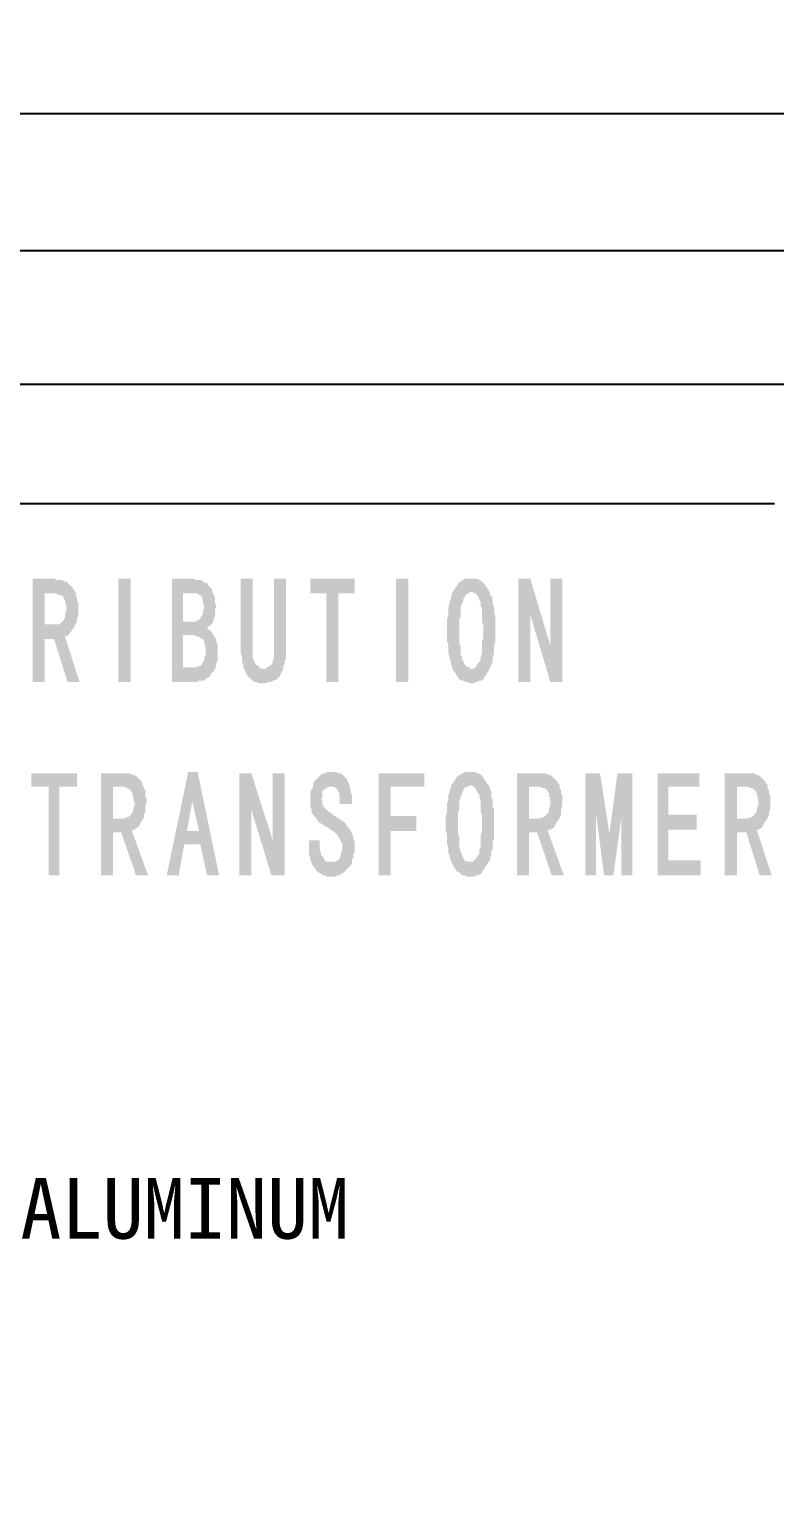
# Model space of a CAD drawing. Header units: millimetres. Extents: x 266108 to 276883, y -181835 to -175175.
# Drawn here: x 276811.2 to 276842.4, y -180663.8 to -180602.1 of the extents above; entities that cross this region are included whole.
import ezdxf

# ---------------------------------------------------------------- set-up
doc = ezdxf.new("R2010")
doc.units = ezdxf.units.MM
doc.header["$LTSCALE"] = 13
doc.layers.add('2', color=3, linetype='Continuous')
doc.layers.add('PDF_Geometry', color=7, linetype='Continuous')
doc.styles.add('PDF FangSong', font='')
doc.styles.get("Standard").update_dxf_attribs({"font": 'gbenor.shx', "bigfont": 'gbcbig.shx'})
doc.styles.get('PDF FangSong').set_extended_font_data('FangSong')
doc.dimstyles.new('ISO-25', dxfattribs={"dimtxt": 2.5, "dimasz": 2.5, "dimexe": 1.25, "dimexo": 0.625, "dimtad": 1, "dimtxsty": 'Standard', "dimcen": 2.5, "dimadec": 0, "dimazin": 0, "dimtfac": 1, "dimtmove": 0, "dimatfit": 3, "dimfxl": 1, "dimarcsym": 0})

# ---------------------------------------------------------------- blocks, each defined once
blk = doc.blocks.new('*D12')
at = {"layer": '2', "color": 0, "linetype": 'Continuous', "lineweight": -2, "transparency": 16777216}
for p, q in [((276709.377, -180618.731), (276709.377, -180610.1)), ((276849.344, -180618.731), (276849.344, -180610.1)), ((276711.877, -180611.35), (276846.844, -180611.35))]:
    blk.add_line(p, q, dxfattribs=at)
at = {"layer": '2', "color": 0, "linetype": 'Continuous', "transparency": 16777216}
for points in [[(276711.877, -180610.933), (276711.877, -180611.767), (276709.377, -180611.35)], [(276846.844, -180610.933), (276846.844, -180611.767), (276849.344, -180611.35)]]:
    blk.add_solid(points, dxfattribs=at)
at = {"layer": 'Defpoints', "color": 0, "linetype": 'Continuous', "transparency": 16777216}
for p in [(276849.344, -180611.35), (276709.377, -180619.356), (276849.344, -180619.356)]:
    blk.add_point(p, dxfattribs=at)
at = {"layer": '2', "color": 0, "linetype": 'Continuous', "transparency": 16777216, "insert": (276779.361, -180609.475), "char_height": 2.5, "attachment_point": 5}
blk.add_mtext('140', dxfattribs=at)
blk = doc.blocks.new('*D13')
at = {"layer": '2', "color": 0, "linetype": 'Continuous', "lineweight": -2, "transparency": 16777216}
for p, q in [((276704.378, -180616.316), (276704.378, -180604.36)), ((276854.399, -180616.316), (276854.399, -180604.36)), ((276706.878, -180605.61), (276851.899, -180605.61))]:
    blk.add_line(p, q, dxfattribs=at)
at = {"layer": '2', "color": 0, "linetype": 'Continuous', "transparency": 16777216}
for points in [[(276706.878, -180605.194), (276706.878, -180606.027), (276704.378, -180605.61)], [(276851.899, -180605.194), (276851.899, -180606.027), (276854.399, -180605.61)]]:
    blk.add_solid(points, dxfattribs=at)
at = {"layer": 'Defpoints', "color": 0, "linetype": 'Continuous', "transparency": 16777216}
for p in [(276854.399, -180605.61), (276704.378, -180616.941), (276854.399, -180616.941)]:
    blk.add_point(p, dxfattribs=at)
at = {"layer": '2', "color": 0, "linetype": 'Continuous', "transparency": 16777216, "insert": (276779.389, -180603.735), "char_height": 2.5, "attachment_point": 5}
blk.add_mtext('150', dxfattribs=at)

msp = doc.modelspace()

# ---------------------------------------------------------------- hatches: boundary and pattern name
at = {"layer": '2', "linetype": 'Continuous', "transparency": 33554559}
for points in [[(276812.218, -180625.085), (276811.32, -180625.085), (276811.32, -180629.41), (276811.825, -180629.41), (276811.825, -180627.613), (276812.218, -180627.613), (276812.668, -180627.5), (276812.724, -180627.5), (276812.836, -180627.444), (276812.892, -180627.332), (276812.948, -180627.276), (276813.005, -180627.163), (276813.061, -180627.163), (276813.061, -180627.051), (276811.825, -180626.995), (276811.825, -180625.703), (276812.162, -180625.703), (276813.117, -180625.647), (276813.061, -180625.591), (276813.005, -180625.478), (276812.948, -180625.422), (276812.892, -180625.366), (276812.836, -180625.31), (276812.78, -180625.254), (276812.724, -180625.197), (276812.611, -180625.197), (276812.555, -180625.141), (276812.443, -180625.141), (276812.331, -180625.141)], [(276813.117, -180625.647), (276812.162, -180625.703), (276812.218, -180625.703), (276812.274, -180625.703), (276812.387, -180625.759), (276812.443, -180625.759), (276812.555, -180625.815), (276812.611, -180625.871), (276812.668, -180625.984), (276812.668, -180626.096), (276812.724, -180626.208), (276812.724, -180626.377), (276812.724, -180626.433), (276812.668, -180626.602), (276812.668, -180626.714), (276812.611, -180626.826), (276812.555, -180626.882), (276812.499, -180626.939), (276812.443, -180626.995), (276812.331, -180626.995), (276812.274, -180626.995), (276811.825, -180626.995), (276813.061, -180627.051), (276813.117, -180626.995), (276813.173, -180626.882), (276813.173, -180626.77), (276813.229, -180626.602), (276813.229, -180626.489), (276813.229, -180626.377), (276813.229, -180626.265), (276813.229, -180626.096), (276813.173, -180625.984), (276813.173, -180625.871), (276813.117, -180625.759)], [(276815.42, -180629.41), (276814.914, -180629.41), (276814.914, -180625.085), (276815.42, -180625.085)], [(276818.06, -180625.085), (276817.161, -180625.085), (276817.161, -180629.41), (276818.06, -180629.41), (276818.116, -180629.41), (276818.228, -180629.41), (276818.284, -180629.354), (276818.397, -180629.354), (276818.509, -180629.354), (276818.565, -180629.298), (276818.621, -180629.241), (276818.734, -180629.185), (276818.79, -180629.129), (276818.79, -180629.073), (276818.846, -180629.017), (276818.902, -180628.961), (276818.958, -180628.848), (276817.61, -180628.792), (276817.61, -180627.444), (276818.06, -180627.444), (276818.902, -180627.444), (276818.846, -180627.388), (276818.79, -180627.276), (276818.677, -180627.219), (276818.621, -180627.163), (276818.565, -180627.163), (276818.621, -180627.163), (276818.677, -180627.107), (276818.734, -180627.051), (276818.846, -180626.939), (276817.61, -180626.882), (276817.61, -180625.703), (276818.116, -180625.703), (276818.846, -180625.647), (276818.846, -180625.534), (276818.79, -180625.478), (276818.734, -180625.422), (276818.677, -180625.366), (276818.621, -180625.254), (276818.509, -180625.254), (276818.453, -180625.197), (276818.397, -180625.141), (276818.284, -180625.141), (276818.172, -180625.141)], [(276818.846, -180625.647), (276818.116, -180625.703), (276818.228, -180625.703), (276818.284, -180625.759), (276818.397, -180625.815), (276818.397, -180625.871), (276818.453, -180625.984), (276818.453, -180626.096), (276818.509, -180626.265), (276818.509, -180626.321), (276818.453, -180626.433), (276818.453, -180626.545), (276818.397, -180626.658), (276818.34, -180626.714), (276818.34, -180626.77), (276818.228, -180626.826), (276818.172, -180626.882), (276818.06, -180626.882), (276817.61, -180626.882), (276818.846, -180626.939), (276818.902, -180626.826), (276818.902, -180626.77), (276818.958, -180626.658), (276818.958, -180626.545), (276818.958, -180626.377), (276819.014, -180626.265), (276819.014, -180626.208), (276818.958, -180626.096), (276818.958, -180625.984), (276818.958, -180625.871), (276818.902, -180625.759)], [(276820.531, -180625.085), (276820.025, -180625.085), (276820.025, -180628.118), (276820.025, -180628.174), (276820.082, -180628.343), (276820.082, -180628.455), (276820.082, -180628.567), (276820.138, -180628.68), (276820.138, -180628.792), (276820.194, -180628.904), (276820.25, -180629.017), (276820.25, -180629.073), (276820.306, -180629.073), (276820.306, -180629.185), (276820.419, -180629.241), (276820.475, -180629.298), (276820.531, -180629.354), (276820.587, -180629.41), (276820.699, -180629.41), (276820.812, -180629.466), (276820.868, -180629.466), (276820.98, -180629.466), (276821.093, -180629.466), (276821.205, -180629.41), (276821.317, -180629.41), (276821.373, -180629.354), (276821.43, -180629.354), (276821.542, -180629.298), (276821.598, -180629.241), (276821.654, -180629.185), (276821.71, -180629.073), (276821.767, -180628.961), (276821.823, -180628.848), (276820.98, -180628.848), (276820.868, -180628.848), (276820.812, -180628.792), (276820.756, -180628.736), (276820.643, -180628.68), (276820.643, -180628.624), (276820.587, -180628.511), (276820.531, -180628.399), (276820.531, -180628.287), (276820.531, -180628.118)], [(276821.935, -180625.085), (276821.43, -180625.085), (276821.43, -180628.118), (276821.43, -180628.287), (276821.43, -180628.399), (276821.373, -180628.511), (276821.373, -180628.624), (276821.317, -180628.68), (276821.261, -180628.736), (276821.149, -180628.792), (276821.093, -180628.848), (276820.98, -180628.848), (276821.823, -180628.848), (276821.823, -180628.736), (276821.879, -180628.624), (276821.879, -180628.511), (276821.935, -180628.399), (276821.935, -180628.23), (276821.935, -180628.118)], [(276824.8, -180625.085), (276822.946, -180625.085), (276822.946, -180625.703), (276823.62, -180625.703), (276823.62, -180629.41), (276824.126, -180629.41), (276824.126, -180625.703), (276824.8, -180625.703)], [(276827.046, -180629.41), (276826.541, -180629.41), (276826.541, -180625.085), (276827.046, -180625.085)], [(276828.9, -180625.647), (276828.9, -180625.703), (276828.844, -180625.815), (276828.844, -180625.928), (276828.787, -180626.04), (276828.787, -180626.096), (276828.731, -180626.265), (276828.731, -180626.377), (276828.731, -180626.489), (276828.731, -180626.602), (276828.675, -180626.77), (276828.675, -180626.939), (276828.675, -180627.107), (276828.675, -180627.219), (276828.675, -180627.276), (276828.675, -180627.388), (276828.675, -180627.556), (276828.675, -180627.725), (276828.731, -180627.837), (276828.731, -180628.006), (276828.731, -180628.118), (276828.731, -180628.23), (276828.787, -180628.343), (276828.787, -180628.455), (276828.844, -180628.567), (276828.844, -180628.68), (276828.9, -180628.792), (276828.9, -180628.848), (276828.956, -180628.961), (276829.012, -180629.017), (276829.068, -180629.129), (276829.124, -180629.185), (276829.181, -180629.298), (276829.293, -180629.354), (276829.349, -180629.354), (276829.461, -180629.41), (276829.518, -180629.41), (276829.63, -180629.466), (276829.686, -180629.466), (276829.798, -180629.466), (276829.855, -180629.41), (276829.967, -180629.41), (276830.023, -180629.354), (276830.135, -180629.354), (276830.192, -180629.298), (276830.248, -180629.185), (276830.304, -180629.129), (276830.36, -180629.017), (276830.416, -180628.961), (276830.416, -180628.904), (276829.686, -180628.848), (276829.63, -180628.848), (276829.574, -180628.792), (276829.461, -180628.736), (276829.405, -180628.68), (276829.349, -180628.567), (276829.349, -180628.511), (276829.293, -180628.455), (276829.293, -180628.343), (276829.237, -180628.287), (276829.237, -180628.174), (276829.237, -180628.006), (276829.237, -180627.893), (276829.181, -180627.781), (276829.181, -180627.613), (276829.181, -180627.444), (276829.181, -180627.219), (276829.181, -180627.107), (276829.181, -180626.939), (276829.181, -180626.826), (276829.237, -180626.658), (276829.237, -180626.489), (276829.237, -180626.377), (276829.237, -180626.265), (276829.293, -180626.152), (276829.293, -180626.096), (276829.349, -180626.04), (276829.349, -180625.928), (276829.405, -180625.871), (276829.461, -180625.759), (276829.574, -180625.703), (276829.63, -180625.647), (276829.686, -180625.647)], [(276829.686, -180625.085), (276829.574, -180625.085), (276829.518, -180625.085), (276829.405, -180625.085), (276829.349, -180625.141), (276829.237, -180625.197), (276829.181, -180625.254), (276829.124, -180625.31), (276829.068, -180625.422), (276829.012, -180625.478), (276828.956, -180625.591), (276828.9, -180625.647), (276829.686, -180625.647), (276829.742, -180625.647), (276829.855, -180625.703), (276829.911, -180625.759), (276829.967, -180625.815), (276830.023, -180625.928), (276830.023, -180625.984), (276830.079, -180626.04), (276830.079, -180626.152), (276830.079, -180626.208), (276830.135, -180626.321), (276830.135, -180626.433), (276830.135, -180626.602), (276830.135, -180626.714), (276830.135, -180626.882), (276830.192, -180627.051), (276830.192, -180627.219), (276830.192, -180627.388), (276830.192, -180627.556), (276830.135, -180627.725), (276830.135, -180627.893), (276830.135, -180628.006), (276830.135, -180628.118), (276830.135, -180628.23), (276830.079, -180628.343), (276830.079, -180628.399), (276830.079, -180628.511), (276830.023, -180628.567), (276829.967, -180628.624), (276829.911, -180628.736), (276829.855, -180628.792), (276829.798, -180628.848), (276829.686, -180628.848), (276830.416, -180628.904), (276830.472, -180628.848), (276830.472, -180628.792), (276830.529, -180628.68), (276830.585, -180628.567), (276830.585, -180628.455), (276830.585, -180628.343), (276830.641, -180628.23), (276830.641, -180628.118), (276830.641, -180628.006), (276830.641, -180627.837), (276830.697, -180627.725), (276830.697, -180627.556), (276830.697, -180627.388), (276830.697, -180627.219), (276830.697, -180627.107), (276830.697, -180626.939), (276830.697, -180626.77), (276830.697, -180626.658), (276830.641, -180626.489), (276830.641, -180626.377), (276830.641, -180626.265), (276830.585, -180626.152), (276830.585, -180626.04), (276830.585, -180625.928), (276830.529, -180625.815), (276830.472, -180625.759), (276830.472, -180625.647), (276830.416, -180625.591), (276830.36, -180625.478), (276830.304, -180625.422), (276830.248, -180625.31), (276830.192, -180625.254), (276830.135, -180625.197), (276830.023, -180625.141), (276829.967, -180625.085), (276829.855, -180625.085), (276829.798, -180625.085)], [(276832.157, -180625.085), (276831.652, -180625.085), (276831.652, -180629.41), (276832.157, -180629.41), (276832.157, -180626.602)], [(276832.157, -180625.085), (276832.157, -180626.602), (276833, -180629.41), (276833, -180627.893)], [(276833.505, -180625.085), (276833, -180625.085), (276833, -180627.893), (276833, -180629.41), (276833.505, -180629.41)], [(276812.668, -180627.5), (276812.218, -180627.612), (276812.78, -180629.41), (276813.285, -180629.41)], [(276818.902, -180627.444), (276818.06, -180627.444), (276818.172, -180627.5), (276818.228, -180627.5), (276818.34, -180627.556), (276818.397, -180627.613), (276818.453, -180627.613), (276818.509, -180627.725), (276818.509, -180627.837), (276818.565, -180627.95), (276818.565, -180628.118), (276818.565, -180628.287), (276818.509, -180628.399), (276818.509, -180628.511), (276818.453, -180628.567), (276818.397, -180628.68), (276818.34, -180628.736), (276818.284, -180628.736), (276818.172, -180628.792), (276818.06, -180628.792), (276818.003, -180628.792), (276817.61, -180628.792), (276818.958, -180628.848), (276819.014, -180628.736), (276819.014, -180628.624), (276819.071, -180628.511), (276819.071, -180628.399), (276819.071, -180628.23), (276819.071, -180628.118), (276819.071, -180628.006), (276819.071, -180627.837), (276819.014, -180627.725), (276819.014, -180627.613), (276818.958, -180627.556)], [(276813.173, -180633.229), (276811.263, -180633.229), (276811.263, -180633.791), (276811.994, -180633.791), (276811.994, -180637.498), (276812.443, -180637.498), (276812.443, -180633.791), (276813.173, -180633.791)], [(276815.083, -180633.229), (276814.184, -180633.229), (276814.184, -180637.498), (276814.69, -180637.498), (276814.69, -180635.7), (276815.027, -180635.7), (276815.476, -180635.644), (276815.532, -180635.588), (276815.588, -180635.588), (276815.644, -180635.532), (276815.757, -180635.476), (276815.813, -180635.363), (276815.869, -180635.251), (276815.925, -180635.195), (276814.69, -180635.139), (276814.69, -180633.791), (276815.027, -180633.791), (276815.925, -180633.735), (276815.925, -180633.679), (276815.869, -180633.566), (276815.813, -180633.51), (276815.757, -180633.454), (276815.701, -180633.398), (276815.644, -180633.341), (276815.532, -180633.285), (276815.476, -180633.285), (276815.364, -180633.229), (276815.307, -180633.229), (276815.195, -180633.229)], [(276818.228, -180633.173), (276817.835, -180633.173), (276816.936, -180637.498), (276817.442, -180637.498), (276817.666, -180636.206), (276818.34, -180636.206), (276817.779, -180635.644), (276818.003, -180634.409)], [(276818.228, -180633.173), (276818.003, -180634.409), (276818.284, -180635.644), (276817.779, -180635.644), (276818.34, -180636.206), (276818.621, -180637.498), (276819.127, -180637.498)], [(276820.475, -180633.229), (276819.969, -180633.229), (276819.969, -180637.498), (276820.475, -180637.498), (276820.475, -180634.746)], [(276820.475, -180633.229), (276820.475, -180634.746), (276821.317, -180637.498), (276821.373, -180636.037)], [(276821.879, -180633.229), (276821.373, -180633.229), (276821.373, -180636.037), (276821.317, -180637.498), (276821.879, -180637.498)], [(276823.845, -180633.173), (276823.732, -180633.173), (276823.676, -180633.173), (276823.564, -180633.229), (276823.508, -180633.229), (276823.395, -180633.285), (276823.339, -180633.342), (276823.283, -180633.398), (276823.171, -180633.51), (276823.115, -180633.566), (276823.058, -180633.679), (276823.058, -180633.791), (276823.845, -180633.791), (276823.901, -180633.791), (276824.013, -180633.847), (276824.069, -180633.903), (276824.126, -180633.959), (276824.126, -180634.016), (276824.182, -180634.128), (276824.182, -180634.24), (276824.182, -180634.353), (276824.182, -180634.521), (276824.687, -180634.521), (276824.687, -180634.465), (276824.687, -180634.353), (276824.687, -180634.24), (276824.687, -180634.128), (276824.631, -180634.016), (276824.631, -180633.903), (276824.575, -180633.791), (276824.575, -180633.679), (276824.519, -180633.566), (276824.463, -180633.454), (276824.406, -180633.398), (276824.35, -180633.342), (276824.294, -180633.285), (276824.182, -180633.229), (276824.126, -180633.229), (276824.013, -180633.173), (276823.901, -180633.173)], [(276827.72, -180633.229), (276825.811, -180633.229), (276825.811, -180637.498), (276826.316, -180637.498), (276826.316, -180635.644), (276827.383, -180635.644), (276827.383, -180635.027), (276826.316, -180635.027), (276826.316, -180633.791), (276827.72, -180633.791)], [(276829.63, -180633.173), (276829.518, -180633.173), (276829.461, -180633.173), (276829.349, -180633.229), (276829.293, -180633.229), (276829.237, -180633.285), (276829.124, -180633.342), (276829.068, -180633.398), (276829.012, -180633.51), (276828.956, -180633.566), (276828.9, -180633.679), (276828.844, -180633.735), (276829.63, -180633.735), (276829.686, -180633.735), (276829.798, -180633.791), (276829.855, -180633.847), (276829.911, -180633.959), (276829.967, -180634.072), (276830.023, -180634.128), (276830.023, -180634.24), (276830.079, -180634.353), (276830.079, -180634.465), (276830.079, -180634.577), (276830.079, -180634.69), (276830.079, -180634.858), (276830.135, -180634.97), (276830.135, -180635.139), (276830.135, -180635.364), (276830.135, -180635.476), (276830.135, -180635.644), (276830.079, -180635.813), (276830.079, -180635.981), (276830.079, -180636.094), (276830.079, -180636.206), (276830.079, -180636.318), (276830.023, -180636.431), (276830.023, -180636.543), (276830.023, -180636.599), (276829.967, -180636.655), (276829.911, -180636.768), (276829.855, -180636.824), (276829.798, -180636.88), (276829.742, -180636.936), (276829.63, -180636.936), (276830.36, -180637.049), (276830.416, -180636.936), (276830.472, -180636.88), (276830.472, -180636.768), (276830.529, -180636.655), (276830.529, -180636.599), (276830.529, -180636.487), (276830.585, -180636.375), (276830.585, -180636.206), (276830.585, -180636.094), (276830.641, -180635.981), (276830.641, -180635.813), (276830.641, -180635.644), (276830.641, -180635.532), (276830.641, -180635.364), (276830.641, -180635.195), (276830.641, -180635.027), (276830.641, -180634.914), (276830.641, -180634.746), (276830.585, -180634.633), (276830.585, -180634.465), (276830.585, -180634.353), (276830.529, -180634.24), (276830.529, -180634.128), (276830.529, -180634.016), (276830.472, -180633.903), (276830.472, -180633.847), (276830.416, -180633.735), (276830.36, -180633.679), (276830.304, -180633.566), (276830.248, -180633.51), (276830.192, -180633.398), (276830.135, -180633.342), (276830.079, -180633.285), (276829.967, -180633.229), (276829.911, -180633.229), (276829.855, -180633.173), (276829.742, -180633.173)], [(276832.494, -180633.229), (276831.596, -180633.229), (276831.596, -180637.498), (276832.101, -180637.498), (276832.101, -180635.7), (276832.438, -180635.7), (276832.888, -180635.644), (276832.944, -180635.588), (276833, -180635.588), (276833.112, -180635.532), (276833.168, -180635.476), (276833.225, -180635.363), (276833.281, -180635.251), (276833.337, -180635.195), (276832.101, -180635.139), (276832.101, -180633.791), (276832.438, -180633.791), (276833.393, -180633.735), (276833.337, -180633.679), (276833.281, -180633.566), (276833.225, -180633.51), (276833.168, -180633.454), (276833.112, -180633.398), (276833.056, -180633.341), (276832.944, -180633.285), (276832.888, -180633.285), (276832.775, -180633.229), (276832.719, -180633.229), (276832.607, -180633.229)], [(276835.078, -180633.229), (276834.46, -180633.229), (276834.46, -180637.498), (276834.91, -180637.498), (276834.91, -180634.914)], [(276835.078, -180633.229), (276834.91, -180634.914), (276835.247, -180637.498), (276835.471, -180635.757)], [(276836.426, -180633.229), (276835.808, -180633.229), (276835.471, -180635.757), (276835.247, -180637.498), (276835.64, -180637.498), (276835.977, -180635.027)], [(276836.426, -180633.229), (276835.977, -180635.027), (276835.977, -180637.498), (276836.426, -180637.498)], [(276839.234, -180633.229), (276837.493, -180633.229), (276837.493, -180637.498), (276839.291, -180637.498), (276839.291, -180636.88), (276837.943, -180636.88), (276837.943, -180635.588), (276839.122, -180635.588), (276839.122, -180634.97), (276837.943, -180634.97), (276837.943, -180633.791), (276839.234, -180633.791)], [(276841.2, -180633.229), (276840.302, -180633.229), (276840.302, -180637.498), (276840.807, -180637.498), (276840.807, -180635.7), (276841.2, -180635.7), (276841.65, -180635.644), (276841.65, -180635.588), (276841.706, -180635.588), (276841.818, -180635.532), (276841.874, -180635.476), (276841.93, -180635.363), (276841.987, -180635.251), (276842.043, -180635.195), (276840.807, -180635.139), (276840.807, -180633.791), (276841.144, -180633.791), (276842.099, -180633.735), (276842.043, -180633.679), (276841.987, -180633.566), (276841.93, -180633.51), (276841.874, -180633.454), (276841.818, -180633.398), (276841.762, -180633.341), (276841.65, -180633.285), (276841.593, -180633.285), (276841.537, -180633.229), (276841.425, -180633.229), (276841.313, -180633.229)], [(276815.925, -180633.735), (276815.027, -180633.791), (276815.139, -180633.791), (276815.251, -180633.847), (276815.307, -180633.847), (276815.364, -180633.903), (276815.42, -180633.959), (276815.476, -180634.016), (276815.476, -180634.072), (276815.532, -180634.184), (276815.532, -180634.296), (276815.588, -180634.465), (276815.588, -180634.577), (276815.532, -180634.69), (276815.532, -180634.802), (276815.476, -180634.914), (276815.42, -180634.97), (276815.364, -180635.027), (276815.307, -180635.083), (276815.195, -180635.083), (276815.139, -180635.139), (276814.69, -180635.139), (276815.925, -180635.195), (276815.981, -180635.083), (276815.981, -180634.97), (276816.038, -180634.858), (276816.038, -180634.746), (276816.038, -180634.577), (276816.094, -180634.465), (276816.094, -180634.353), (276816.038, -180634.184), (276816.038, -180634.072), (276816.038, -180633.959), (276815.981, -180633.847)], [(276823.058, -180633.791), (276823.002, -180633.903), (276822.946, -180634.016), (276822.946, -180634.128), (276822.946, -180634.24), (276822.946, -180634.353), (276822.946, -180634.521), (276822.946, -180634.633), (276823.002, -180634.746), (276823.002, -180634.858), (276823.058, -180634.97), (276823.115, -180635.027), (276823.171, -180635.083), (276823.227, -180635.195), (276823.283, -180635.251), (276823.339, -180635.307), (276823.452, -180635.364), (276823.508, -180635.42), (276823.62, -180635.476), (276823.732, -180635.532), (276823.789, -180635.588), (276823.901, -180635.644), (276823.957, -180635.701), (276824.013, -180635.757), (276824.126, -180635.869), (276824.126, -180635.925), (276824.182, -180635.981), (276824.238, -180636.094), (276824.294, -180636.206), (276824.294, -180636.318), (276824.294, -180636.431), (276824.238, -180636.543), (276824.238, -180636.655), (276824.182, -180636.768), (276824.182, -180636.824), (276824.069, -180636.88), (276824.013, -180636.936), (276823.901, -180636.936), (276823.845, -180636.936), (276824.687, -180636.992), (276824.687, -180636.88), (276824.743, -180636.768), (276824.743, -180636.655), (276824.8, -180636.543), (276824.8, -180636.375), (276824.8, -180636.262), (276824.8, -180636.206), (276824.8, -180636.094), (276824.743, -180635.981), (276824.743, -180635.869), (276824.687, -180635.757), (276824.631, -180635.644), (276824.575, -180635.532), (276824.519, -180635.476), (276824.463, -180635.42), (276824.406, -180635.307), (276824.35, -180635.251), (276824.238, -180635.195), (276824.182, -180635.139), (276824.069, -180635.083), (276824.013, -180635.027), (276823.957, -180635.027), (276823.845, -180634.914), (276823.732, -180634.858), (276823.676, -180634.802), (276823.62, -180634.746), (276823.564, -180634.69), (276823.508, -180634.633), (276823.452, -180634.521), (276823.452, -180634.409), (276823.395, -180634.296), (276823.452, -180634.24), (276823.452, -180634.128), (276823.452, -180634.016), (276823.508, -180633.903), (276823.564, -180633.903), (276823.62, -180633.847), (276823.732, -180633.791), (276823.845, -180633.791)], [(276828.844, -180633.735), (276828.844, -180633.847), (276828.787, -180633.903), (276828.787, -180634.016), (276828.731, -180634.128), (276828.731, -180634.24), (276828.731, -180634.353), (276828.675, -180634.465), (276828.675, -180634.577), (276828.675, -180634.746), (276828.675, -180634.858), (276828.619, -180635.027), (276828.619, -180635.195), (276828.619, -180635.364), (276828.619, -180635.532), (276828.619, -180635.644), (276828.675, -180635.813), (276828.675, -180635.981), (276828.675, -180636.094), (276828.675, -180636.206), (276828.731, -180636.375), (276828.731, -180636.487), (276828.731, -180636.599), (276828.787, -180636.655), (276828.787, -180636.768), (276828.844, -180636.88), (276828.844, -180636.936), (276828.9, -180637.049), (276828.956, -180637.161), (276829.012, -180637.217), (276829.068, -180637.329), (276829.181, -180637.386), (276829.237, -180637.442), (276829.293, -180637.498), (276829.405, -180637.498), (276829.461, -180637.554), (276829.574, -180637.554), (276829.63, -180637.554), (276829.742, -180637.554), (276829.798, -180637.554), (276829.911, -180637.498), (276829.967, -180637.498), (276830.079, -180637.442), (276830.135, -180637.386), (276830.192, -180637.273), (276830.248, -180637.217), (276830.304, -180637.105), (276830.36, -180637.049), (276829.63, -180636.936), (276829.574, -180636.936), (276829.518, -180636.936), (276829.405, -180636.88), (276829.349, -180636.768), (276829.293, -180636.655), (276829.293, -180636.599), (276829.237, -180636.543), (276829.237, -180636.431), (276829.181, -180636.375), (276829.181, -180636.262), (276829.181, -180636.15), (276829.181, -180635.981), (276829.181, -180635.869), (276829.124, -180635.701), (276829.124, -180635.532), (276829.124, -180635.364), (276829.124, -180635.251), (276829.124, -180635.083), (276829.124, -180634.914), (276829.181, -180634.746), (276829.181, -180634.633), (276829.181, -180634.465), (276829.181, -180634.353), (276829.237, -180634.296), (276829.237, -180634.184), (276829.293, -180634.128), (276829.293, -180634.072), (276829.349, -180633.959), (276829.405, -180633.847), (276829.518, -180633.791), (276829.574, -180633.791), (276829.63, -180633.735)], [(276833.393, -180633.735), (276832.438, -180633.791), (276832.551, -180633.791), (276832.663, -180633.847), (276832.719, -180633.847), (276832.831, -180633.903), (276832.888, -180633.959), (276832.888, -180634.016), (276832.944, -180634.072), (276832.944, -180634.184), (276833, -180634.296), (276833, -180634.465), (276833, -180634.577), (276832.944, -180634.69), (276832.944, -180634.802), (276832.888, -180634.914), (276832.831, -180634.97), (276832.775, -180635.027), (276832.719, -180635.083), (276832.607, -180635.083), (276832.551, -180635.139), (276832.101, -180635.139), (276833.337, -180635.195), (276833.393, -180635.083), (276833.449, -180634.97), (276833.449, -180634.858), (276833.449, -180634.746), (276833.505, -180634.577), (276833.505, -180634.465), (276833.505, -180634.353), (276833.505, -180634.184), (276833.449, -180634.072), (276833.449, -180633.959), (276833.393, -180633.847)], [(276842.099, -180633.735), (276841.144, -180633.791), (276841.256, -180633.791), (276841.369, -180633.847), (276841.425, -180633.847), (276841.537, -180633.903), (276841.593, -180633.959), (276841.593, -180634.016), (276841.65, -180634.072), (276841.65, -180634.184), (276841.706, -180634.296), (276841.706, -180634.465), (276841.706, -180634.577), (276841.65, -180634.69), (276841.65, -180634.802), (276841.593, -180634.914), (276841.537, -180634.97), (276841.481, -180635.027), (276841.425, -180635.083), (276841.313, -180635.083), (276841.256, -180635.139), (276840.807, -180635.139), (276842.043, -180635.195), (276842.099, -180635.083), (276842.155, -180634.97), (276842.155, -180634.858), (276842.211, -180634.746), (276842.211, -180634.577), (276842.211, -180634.465), (276842.211, -180634.353), (276842.211, -180634.184), (276842.155, -180634.072), (276842.155, -180633.959), (276842.099, -180633.847)], [(276815.476, -180635.644), (276815.027, -180635.7), (276815.644, -180637.498), (276816.15, -180637.498)], [(276823.339, -180636.037), (276822.89, -180636.037), (276822.89, -180636.262), (276822.89, -180636.431), (276822.89, -180636.543), (276822.89, -180636.655), (276822.946, -180636.768), (276822.946, -180636.88), (276823.002, -180636.992), (276823.058, -180637.105), (276823.115, -180637.161), (276823.171, -180637.273), (276823.227, -180637.329), (276823.283, -180637.385), (276823.395, -180637.442), (276823.452, -180637.498), (276823.564, -180637.498), (276823.62, -180637.554), (276823.732, -180637.554), (276823.845, -180637.554), (276823.901, -180637.554), (276824.013, -180637.554), (276824.069, -180637.498), (276824.182, -180637.498), (276824.238, -180637.442), (276824.35, -180637.385), (276824.406, -180637.329), (276824.463, -180637.273), (276824.519, -180637.217), (276824.575, -180637.161), (276824.631, -180637.105), (276824.687, -180636.992), (276823.845, -180636.936), (276823.789, -180636.936), (276823.732, -180636.936), (276823.62, -180636.936), (276823.564, -180636.88), (276823.508, -180636.768), (276823.452, -180636.711), (276823.395, -180636.655), (276823.395, -180636.543), (276823.339, -180636.431), (276823.339, -180636.262)], [(276832.888, -180635.644), (276832.438, -180635.7), (276833.056, -180637.498), (276833.562, -180637.498)], [(276841.65, -180635.644), (276841.2, -180635.7), (276841.762, -180637.498), (276842.267, -180637.498)]]:
    msp.add_hatch(color=256, dxfattribs=at).paths.add_polyline_path(points)

# ---------------------------------------------------------------- linework, layer by layer
at = {"layer": 'PDF_Geometry', "lineweight": 25}
for points in [[(276704.378, -180616.941), (276854.399, -180616.941), (276854.399, -180791.956), (276704.378, -180791.956), (276704.378, -180616.941)], [(276716.342, -180621.94), (276842.38, -180621.94)]]:
    msp.add_lwpolyline(points, dxfattribs=at)

# ---------------------------------------------------------------- texts
at = {"layer": '2', "linetype": 'Continuous', "insert": (276776.379, -180652.757), "char_height": 2.53409, "attachment_point": 7, "style": 'PDF FangSong'}
msp.add_mtext('\\W0.998476;CONDUCTOR MATERIAL: ALUMINUM', dxfattribs=at)

# ---------------------------------------------------------------- dimensions: what is measured, and where the dimension line sits
at = {"layer": '2', "linetype": 'Continuous'}
for base, p1, p2, picture, middle in [((276854.399, -180605.61), (276704.378, -180616.941), (276854.399, -180616.941), '*D13', (276779.389, -180603.735)), ((276849.344, -180611.35), (276709.377, -180619.356), (276849.344, -180619.356), '*D12', (276779.361, -180609.475))]:
    dim = msp.add_linear_dim(base=base, p1=p1, p2=p2, dimstyle='ISO-25', override={"dimdec": 0}, dxfattribs=at)
    dim.commit()
    dim.dimension.update_dxf_attribs({"geometry": picture, "text_midpoint": middle})

doc.saveas('drawing.dxf')
